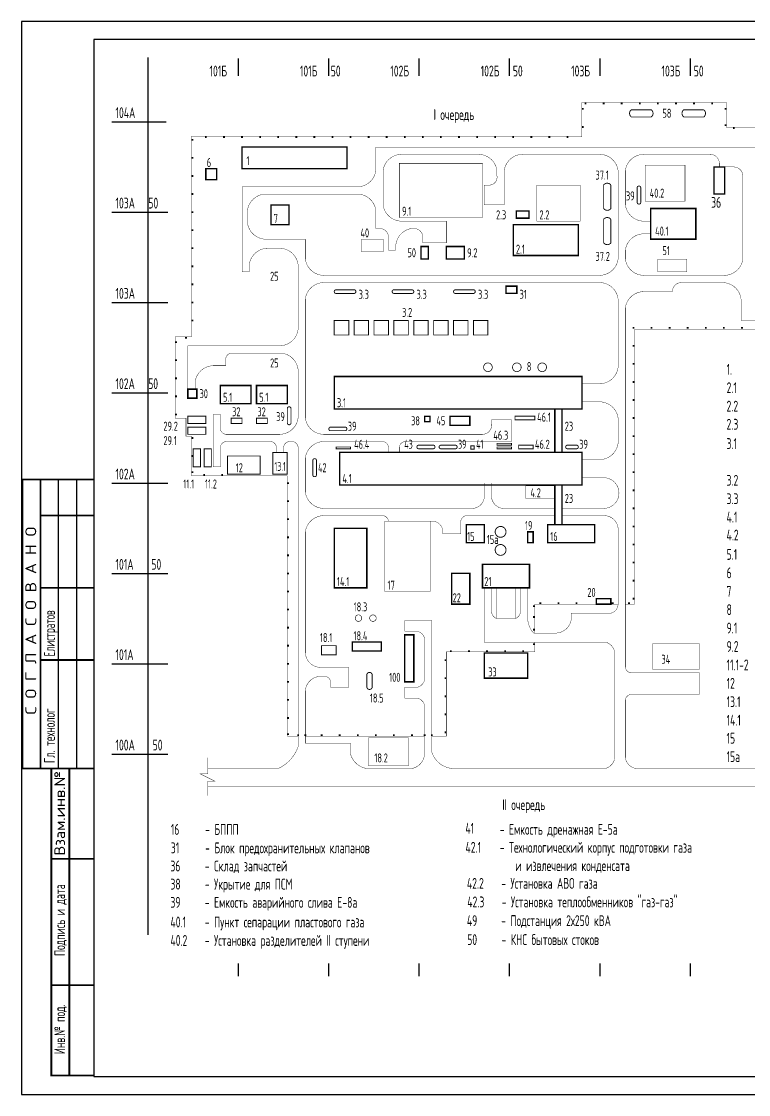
# Model space of a CAD drawing. Header units: millimetres. Extents: x 0 to 420, y 0 to 297.
# Drawn here: x 0 to 201.1, y 0 to 297 of the extents above; entities that cross this region are included whole.
import ezdxf
from ezdxf.enums import TextEntityAlignment as Align

# ---------------------------------------------------------------- set-up
doc = ezdxf.new("R2010")
doc.units = ezdxf.units.MM
doc.linetypes.add('HIDDEN', pattern=[0.375, 0.25, -0.125])
doc.styles.add('стиль1', font='eskd_u.shx', dxfattribs={"width": 0.8, "height": 3})

msp = doc.modelspace()

# ---------------------------------------------------------------- linework, layer by layer
for p, q in [((35, 44.23), (35, 287.02)), ((60, 281.93), (60, 286.77)), ((85, 281.93), (85, 286.77)), ((110, 281.93), (110, 286.77)), ((135, 281.93), (135, 286.77)), ((160, 281.93), (160, 286.77)), ((185, 281.93), (185, 286.77)), ((25, 269.23), (40, 269.23)), ((25, 244.23), (40.5, 244.23)), ((25, 219.23), (40.5, 219.23)), ((25, 194.23), (40.5, 194.23)), ((10.25, 90.25), (10.25, 170.25)), ((15.25, 170.25), (15.25, 90.25)), ((25, 169.23), (40.5, 169.23)), ((25, 144.23), (40.5, 144.23)), ((25, 119.23), (40.5, 119.23)), ((25, 94.23), (40.5, 94.23)), ((60, 32.73), (60, 36.23)), ((85, 32.73), (85, 36.23)), ((110, 32.73), (110, 36.23)), ((135, 32.73), (135, 36.23)), ((160, 32.73), (160, 36.23)), ((185, 32.73), (185, 36.23))]:
    msp.add_line(p, q)
for points in [[(0, 0), (420, 0), (420, 297), (0, 297)], [(20, 5), (415, 5), (415, 292), (20, 292)]]:
    msp.add_lwpolyline(points, close=True)
for points, const_width in [([(155, 265.06), (155, 274.56), (195, 274.56), (195, 267.56)], 0.1), ([(155.26, 273.05), (155.26, 272.55)], 0.5), ([(156, 274.56), (156, 274.06)], 0.5), ([(161, 274.56), (161, 274.06)], 0.5), ([(166, 274.56), (166, 274.06)], 0.5), ([(171, 274.56), (171, 274.06)], 0.5), ([(176, 274.56), (176, 274.06)], 0.5), ([(181, 274.56), (181, 274.06)], 0.5), ([(186, 274.56), (186, 274.06)], 0.5), ([(191, 274.56), (191, 274.06)], 0.5), ([(194.76, 273.05), (194.76, 272.55)], 0.5), ([(155.26, 268.05), (155.26, 267.55)], 0.5), ([(195, 267.73), (338, 267.73), (338, 211.73), (169.5, 211.73), (169.5, 135.73), (167, 135.73)], 0.1), ([(194.76, 268.55), (194.76, 268.05)], 0.5), ([(197, 267.73), (197, 267.23)], 0.5), ([(73.5, 99.23), (73.5, 171.23), (47, 171.23), (47, 182.23), (45.5, 182.23), (45.5, 187.23), (42.5, 187.23), (42.5, 209.73), (47, 209.73), (47, 265.23), (155, 265.23)], 0.1), ([(47, 264.23), (47.5, 264.23)], 0.5), ([(51, 265.23), (51, 264.73)], 0.5), ([(56, 265.23), (56, 264.73)], 0.5), ([(61, 265.23), (61, 264.73)], 0.5), ([(66, 265.23), (66, 264.73)], 0.5), ([(71, 265.23), (71, 264.73)], 0.5), ([(76, 265.23), (76, 264.73)], 0.5), ([(81, 265.23), (81, 264.73)], 0.5), ([(86, 265.23), (86, 264.73)], 0.5), ([(91, 265.23), (91, 264.73)], 0.5), ([(96, 265.23), (96, 264.73)], 0.5), ([(101, 265.23), (101, 264.73)], 0.5), ([(106, 265.23), (106, 264.73)], 0.5), ([(111, 265.23), (111, 264.73)], 0.5), ([(116, 265.23), (116, 264.73)], 0.5), ([(121, 265.23), (121, 264.73)], 0.5), ([(126, 265.23), (126, 264.73)], 0.5), ([(131, 265.23), (131, 264.73)], 0.5), ([(136, 265.23), (136, 264.73)], 0.5), ([(141, 265.23), (141, 264.73)], 0.5), ([(146, 265.23), (146, 264.73)], 0.5), ([(151, 265.23), (151, 264.73)], 0.5), ([(335, 262.23), (98, 262.23), (98, 255.73)], 0.1), ([(47, 259.23), (47.5, 259.23)], 0.5), ([(100, 246.23), (100, 255.73)], 0.1), ([(133.5, 255.73), (133.5, 251.73)], 0.1), ([(133.5, 246.23), (133.5, 255.73)], 0.1), ([(165, 255.73), (165, 231.23)], 0.1), ([(167, 255.73), (167, 246.23)], 0.1), ([(193, 257.73), (193, 256.73)], 0.1), ([(196.5, 256.73), (194.5, 256.73)], 0.1), ([(47, 254.23), (47.5, 254.23)], 0.5), ([(199.5, 231.23), (199.5, 254.23)], 0.1), ([(61, 227.73), (61, 251.23), (67.5, 251.23)], 0.1), ([(161, 245.23), (161, 251.73)], 0.25), ([(163, 251.73), (163, 245.23)], 0.25), ([(170.27, 246.96), (170.27, 250.96)], 0.25), ([(171.27, 250.96), (171.27, 246.96)], 0.25), ([(47, 249.23), (47.5, 249.23)], 0.5), ([(47, 244.23), (47.5, 244.23)], 0.5), ([(62.5, 241.23), (62.5, 244.73)], 0.1), ([(98.5, 239.73), (98, 239.73), (98, 244.73)], 0.1), ([(117.5, 241.73), (108, 241.73)], 0.1), ([(161, 235.73), (161, 242.23)], 0.25), ([(163, 242.23), (163, 235.73)], 0.25), ([(47, 239.23), (47.5, 239.23)], 0.5), ([(78.5, 236.73), (78.5, 231.23)], 0.1), ([(47, 234.23), (47.5, 234.23)], 0.5), ([(103.5, 233.73), (101.5, 233.73)], 0.1), ([(167, 231.23), (167, 233.73)], 0.1), ([(47, 229.23), (47.5, 229.23)], 0.5), ([(63, 227.73), (63, 229.73)], 0.1), ([(76.5, 211.73), (76.5, 229.73)], 0.1), ([(63, 227.73), (61, 227.73)], 0.1), ([(47, 224.23), (47.5, 224.23)], 0.5), ([(87, 222.73), (92, 222.73)], 0.25), ([(103, 222.73), (108, 222.73)], 0.25), ([(120, 222.73), (125, 222.73)], 0.25), ([(183, 224.73), (189, 224.73)], 0.1), ([(78.5, 210.73), (78.5, 220.23)], 0.1), ([(92, 221.73), (87, 221.73)], 0.25), ([(108, 221.73), (103, 221.73)], 0.25), ([(125, 221.73), (120, 221.73)], 0.25), ([(165, 201.23), (165, 220.23)], 0.1), ([(199, 220.23), (199, 214.23)], 0.1), ([(47, 219.23), (47.5, 219.23)], 0.5), ([(167, 217.73), (167, 118.23)], 0.1), ([(47, 214.23), (47.5, 214.23)], 0.5), ([(199, 214.23), (335, 214.23)], 0.1), ([(78.5, 211.23), (78.5, 187.23)], 0.1), ([(169.5, 212.23), (169, 212.23)], 0.5), ([(174.5, 212.23), (174, 212.23)], 0.5), ([(179.5, 212.23), (179, 212.23)], 0.5), ([(184.5, 212.23), (184, 212.23)], 0.5), ([(189.5, 212.23), (189, 212.23)], 0.5), ([(194.5, 212.23), (194, 212.23)], 0.5), ([(199.5, 212.23), (199, 212.23)], 0.5), ([(42.5, 208.23), (43, 208.23)], 0.5), ([(45.5, 209.73), (45.5, 209.23)], 0.5), ([(46, 195.23), (46, 207.23), (71.5, 207.23)], 0.1), ([(169.5, 207.23), (169, 207.23)], 0.5), ([(42.5, 203.23), (43, 203.23)], 0.5), ([(56.5, 203.73), (56.5, 201.73)], 0.1), ([(169.5, 202.23), (169, 202.23)], 0.5), ([(76.5, 187.23), (76.5, 200.73)], 0.1), ([(42.5, 198.23), (43, 198.23)], 0.5), ([(48, 195.23), (48, 197.23)], 0.1), ([(169.5, 197.23), (169, 197.23)], 0.5), ([(42.5, 193.23), (43, 193.23)], 0.5), ([(169.5, 192.23), (169, 192.23)], 0.5), ([(42.5, 188.23), (43, 188.23)], 0.5), ([(53, 173.73), (53, 188.23), (55, 188.23)], 0.1), ([(55, 184.23), (55, 188.23)], 0.1), ([(73.53, 185.87), (73.53, 189.87)], 0.25), ([(74.53, 189.87), (74.53, 185.87)], 0.25), ([(147.5, 177.73), (147.5, 189.73)], 0.4), ([(149.5, 177.73), (149.5, 189.73)], 0.4), ([(165, 187.23), (165, 180.23)], 0.1), ([(169.5, 187.23), (169, 187.23)], 0.5), ([(85.5, 184.73), (89.5, 184.73)], 0.25), ([(47, 181.73), (47.5, 181.73)], 0.5), ([(89.5, 183.73), (85.5, 183.73)], 0.25), ([(169.5, 182.23), (169, 182.23)], 0.5), ([(55, 179.23), (55, 173.73)], 0.1), ([(70.5, 179.23), (70.5, 177.73)], 0.1), ([(72.5, 179.23), (72.5, 177.73)], 0.1), ([(76.5, 179.23), (76.5, 99.23)], 0.1), ([(101.5, 179.23), (101.5, 177.73)], 0.1), ([(104.5, 179.23), (104.5, 177.73)], 0.1), ([(109.86, 179.73), (113.86, 179.73)], 0.25), ([(113.86, 178.73), (109.86, 178.73)], 0.25), ([(116, 179.73), (120, 179.73)], 0.25), ([(120, 178.73), (116, 178.73)], 0.25), ([(151, 179.73), (153.5, 179.73)], 0.25), ([(153.5, 178.73), (151, 178.73)], 0.25), ([(47, 176.73), (47.5, 176.73)], 0.5), ([(78.5, 176.23), (78.5, 166.73)], 0.1), ([(80.58, 171.5), (80.58, 175.5)], 0.25), ([(81.58, 175.5), (81.58, 171.5)], 0.25), ([(169.5, 177.23), (169, 177.23)], 0.5), ([(47, 172.23), (47.5, 172.23)], 0.5), ([(53, 173.73), (55, 173.73)], 0.1), ([(169.5, 172.23), (169, 172.23)], 0.5), ([(5.25, 90.25), (0.25, 90.25), (0.25, 170.25), (5.25, 170.25)], 0.5), ([(8.25, 90.25), (5.25, 90.25), (5.25, 170.25), (20.25, 170.25)], 0.5), ([(50.5, 171.23), (50.5, 171.73)], 0.5), ([(55.5, 171.23), (55.5, 171.73)], 0.5), ([(73.5, 169.23), (74, 169.23)], 0.5), ([(147.5, 157.73), (147.5, 168.73)], 0.4), ([(149.5, 157.73), (149.5, 168.73)], 0.4), ([(169.5, 167.23), (169, 167.23)], 0.5), ([(73.5, 164.23), (74, 164.23)], 0.5), ([(20.25, 160.25), (5.25, 160.25)], 0.5), ([(169.5, 162.23), (169, 162.23)], 0.5), ([(73.5, 159.23), (74, 159.23)], 0.5), ([(169.5, 157.23), (169, 157.23)], 0.5), ([(73.5, 154.23), (74, 154.23)], 0.5), ([(169.5, 152.23), (169, 152.23)], 0.5), ([(73.5, 149.23), (74, 149.23)], 0.5), ([(169.5, 147.23), (169, 147.23)], 0.5), ([(73.5, 144.23), (74, 144.23)], 0.5), ([(5.25, 140.25), (20.25, 140.25)], 0.5), ([(131.5, 140.23), (131.5, 131.73)], 0.1), ([(136.5, 140.23), (136.5, 131.73)], 0.1), ([(169.5, 142.23), (169, 142.23)], 0.5), ([(73.5, 139.23), (74, 139.23)], 0.5), ([(169.5, 137.23), (169, 137.23)], 0.5), ([(73.5, 134.23), (74, 134.23)], 0.5), ([(141.47, 135.16), (141.97, 135.16)], 0.5), ([(165, 135.73), (142, 135.73), (142, 127.73)], 0.1), ([(143.5, 135.73), (143.5, 136.23)], 0.5), ([(148.5, 135.73), (148.5, 136.23)], 0.5), ([(153.5, 135.73), (153.5, 136.23)], 0.5), ([(163.5, 135.73), (163.5, 136.23)], 0.5), ([(168, 135.73), (168, 136.23)], 0.5), ([(141.47, 132.16), (141.97, 132.16)], 0.5), ([(73.5, 129.23), (74, 129.23)], 0.5), ([(141.47, 128.66), (141.97, 128.66)], 0.5), ([(141.47, 124.66), (141.97, 124.66)], 0.5), ([(142, 125.23), (142, 122.5), (142, 122.5)], 0.1), ([(73.5, 124.23), (74, 124.23)], 0.5), ([(113.5, 99.23), (117.5, 99.23), (117.5, 122.5), (142, 122.5)], 0.1), ([(119, 122.73), (118.5, 122.73)], 0.5), ([(124, 122.73), (123.5, 122.73)], 0.5), ([(129, 122.73), (128.5, 122.73)], 0.5), ([(134, 122.73), (133.5, 122.73)], 0.5), ([(139, 122.73), (138.5, 122.73)], 0.5), ([(20.25, 120.25), (5.25, 120.25)], 0.5), ([(73.5, 119.23), (74, 119.23)], 0.5), ([(117.5, 120.23), (117, 120.23)], 0.5), ([(95.5, 116.23), (95.5, 112.73)], 0.25), ([(97, 112.73), (97, 116.23)], 0.25), ([(187.5, 116.73), (187.5, 110.73)], 0.1), ([(73.5, 114.23), (74, 114.23)], 0.5), ([(117.5, 115.23), (117, 115.23)], 0.5), ([(117.5, 110.23), (117, 110.23)], 0.5), ([(73.5, 109.23), (74, 109.23)], 0.5), ([(73.5, 104.23), (74, 104.23)], 0.5), ([(117.5, 105.23), (117, 105.23)], 0.5), ([(73.5, 99.73), (74, 99.73)], 0.5), ([(73.5, 99.23), (76.5, 99.23)], 0.1), ([(76.5, 99.23), (76.5, 99.73)], 0.5), ([(78.5, 99.23), (78.5, 99.73)], 0.5), ([(78.5, 99.23), (111.5, 99.23)], 0.1), ([(83, 99.23), (83, 99.73)], 0.5), ([(88, 99.23), (88, 99.73)], 0.5), ([(93, 99.23), (93, 99.73)], 0.5), ([(98, 99.23), (98, 99.73)], 0.5), ([(103, 99.23), (103, 99.73)], 0.5), ([(108, 99.23), (108, 99.73)], 0.5), ([(111.5, 99.23), (111.5, 99.73)], 0.5), ([(113.5, 99.23), (113.5, 99.73)], 0.5), ([(117.5, 100.23), (117, 100.23)], 0.5), ([(51.5, 93.23), (51.5, 88.73), (49.5, 88.73), (53.5, 86.73), (51.5, 86.73), (51.5, 82.73)], 0.1), ([(20.25, 5.25), (8.25, 5.25), (8.25, 90.25), (20.25, 90.25)], 0.5), ([(13.25, 5.25), (13.25, 90.25)], 0.5), ([(213, 85.23), (51.5, 85.23)], 0.1), ([(20.25, 65.25), (8.25, 65.25)], 0.5), ([(8.25, 30.25), (20.25, 30.25)], 0.5)]:
    msp.add_lwpolyline(points, dxfattribs=dict(const_width=const_width))
at = {"linetype": 'HIDDEN', "ltscale": 1.5, "const_width": 0.25}
for points in [[(168.67, 270.56, -0.5), (168.67, 272.56, 0.205258)], [(174.17, 270.56, 0.5), (174.17, 272.56, -0.205258)], [(183.17, 270.56, -0.5), (183.17, 272.56, 0.205258)], [(188.67, 270.56, 0.5), (188.67, 272.56, -0.205258)]]:
    msp.add_lwpolyline(points, format="xyb", dxfattribs=at)
for points in [[(168.67, 272.56), (174.17, 272.56)], [(174.17, 270.56), (168.67, 270.56)], [(183.17, 272.56), (188.67, 272.56)], [(188.67, 270.56), (183.17, 270.56)]]:
    msp.add_lwpolyline(points, dxfattribs=at)
for points, const_width in [([(61, 262.23), (90, 262.23), (90, 256.23), (61, 256.23)], 0.4), ([(54, 256.23), (51, 256.23), (51, 253.23), (54, 253.23)], 0.4), ([(104.5, 242.73), (127.5, 242.73), (127.5, 257.73), (104.5, 257.73)], 0.1), ([(183.5, 247.23), (172.5, 247.23), (172.5, 257.23), (183.5, 257.23)], 0.1), ([(191.5, 249.23), (194.5, 249.23), (194.5, 256.73), (191.5, 256.73)], 0.4), ([(142.5, 241.73), (154.5, 241.73), (154.5, 251.73), (142.5, 251.73)], 0.1), ([(69, 246.23), (74, 246.23), (74, 240.73), (69, 240.73)], 0.4), ([(140.33, 242.56), (140.33, 244.56), (136.83, 244.56), (136.83, 242.56)], 0.4), ([(186.5, 245.23), (174, 245.23), (174, 236.73), (186.5, 236.73)], 0.4), ([(136, 240.73), (154, 240.73), (154, 232.23), (136, 232.23)], 0.4), ([(94, 233.23), (100, 233.23), (100, 236.73), (94, 236.73)], 0.1), ([(110.5, 231.23), (112.5, 231.23), (112.5, 234.73), (110.5, 234.73)], 0.4), ([(117.5, 231.23), (122.5, 231.23), (122.5, 234.73), (117.5, 234.73)], 0.4), ([(184, 227.73), (176, 227.73), (176, 231.23), (184, 231.23)], 0.1), ([(134, 221.73), (137, 221.73), (137, 223.73), (134, 223.73)], 0.4), ([(86.5, 214.23), (90.5, 214.23), (90.5, 210.23), (86.5, 210.23)], 0.25), ([(92, 214.23), (96, 214.23), (96, 210.23), (92, 210.23)], 0.25), ([(97.5, 214.23), (101.5, 214.23), (101.5, 210.23), (97.5, 210.23)], 0.25), ([(103, 214.23), (107, 214.23), (107, 210.23), (103, 210.23)], 0.25), ([(108.5, 214.23), (112.5, 214.23), (112.5, 210.23), (108.5, 210.23)], 0.25), ([(114, 214.23), (118, 214.23), (118, 210.23), (114, 210.23)], 0.25), ([(119.5, 214.23), (123.5, 214.23), (123.5, 210.23), (119.5, 210.23)], 0.25), ([(125, 214.23), (129, 214.23), (129, 210.23), (125, 210.23)], 0.25), ([(55, 196.23), (63.5, 196.23), (63.5, 191.23), (55, 191.23)], 0.4), ([(65, 196.23), (73.5, 196.23), (73.5, 191.23), (65, 191.23)], 0.4), ([(155, 189.73), (86.5, 189.73), (86.5, 198.73), (155, 198.73)], 0.4), ([(46, 195.23), (48.5, 195.23), (48.5, 192.73), (46, 192.73)], 0.4), ([(46, 187.73), (46, 185.73), (51, 185.73), (51, 187.73)], 0.25), ([(58, 187.23), (61, 187.23), (61, 185.73), (58, 185.73)], 0.25), ([(65, 187.23), (68, 187.23), (68, 185.73), (65, 185.73)], 0.25), ([(111.5, 187.73), (113, 187.73), (113, 186.23), (111.5, 186.23)], 0.4), ([(118.5, 187.73), (124, 187.73), (124, 185.23), (118.5, 185.23)], 0.4), ([(136.5, 187.73), (142, 187.73), (142, 186.73), (136.5, 186.73)], 0.25), ([(46, 184.73), (46, 182.73), (51, 182.73), (51, 184.73)], 0.25), ([(47.5, 173.73), (49.5, 173.73), (49.5, 178.73), (47.5, 178.73)], 0.25), ([(50.5, 173.73), (52.5, 173.73), (52.5, 178.73), (50.5, 178.73)], 0.25), ([(87, 179.23), (91, 179.23), (91, 178.73), (87, 178.73)], 0.25), ([(124.3, 179.54), (125.2, 179.54), (125.2, 178.64), (124.3, 178.64)], 0.25), ([(131.5, 180.23), (135.5, 180.23), (135.5, 179.73), (131.5, 179.73)], 0.25), ([(131.5, 179.23), (135.5, 179.23), (135.5, 178.73), (131.5, 178.73)], 0.25), ([(137.5, 179.73), (141.5, 179.73), (141.5, 178.73), (137.5, 178.73)], 0.25), ([(57, 171.73), (66, 171.73), (66, 176.73), (57, 176.73)], 0.25), ([(73.5, 171.73), (69.5, 171.73), (69.5, 177.73), (73.5, 177.73)], 0.25), ([(155, 168.73), (88, 168.73), (88, 177.73), (155, 177.73)], 0.4), ([(147.5, 165), (139.5, 165), (139.5, 168.5), (147.5, 168.5)], 0.1), ([(100.5, 139.23), (113, 139.23), (113, 158.73), (100.5, 158.73)], 0.1), ([(128, 152.73), (123, 152.73), (123, 157.73), (128, 157.73)], 0.4), ([(158.5, 152.73), (145.5, 152.73), (145.5, 157.73), (158.5, 157.73)], 0.4), ([(86.5, 140.23), (95.5, 140.23), (95.5, 156.73), (86.5, 156.73)], 0.4), ([(140, 152.73), (141.5, 152.73), (141.5, 155.73), (140, 155.73)], 0.4), ([(140.5, 140.23), (127.5, 140.23), (127.5, 146.73), (140.5, 146.73)], 0.4), ([(119, 144.23), (124, 144.23), (124, 135.73), (119, 135.73)], 0.4), ([(159, 135.73), (163, 135.73), (163, 137.23), (159, 137.23)], 0.4), ([(91.5, 122.73), (99.5, 122.73), (99.5, 125.23), (91.5, 125.23)], 0.4), ([(106, 114.23), (108.5, 114.23), (108.5, 127.23), (106, 127.23)], 0.4), ([(174.5, 117.73), (187.5, 117.73), (187.5, 124.73), (174.5, 124.73)], 0.1), ([(83, 121.73), (87, 121.73), (87, 124.23), (83, 124.23)], 0.25), ([(128, 122.23), (140, 122.23), (140, 115.23), (128, 115.23)], 0.4), ([(96, 91), (107, 91), (107, 98.73), (96, 98.73)], 0.1)]:
    msp.add_lwpolyline(points, close=True, dxfattribs=dict(const_width=const_width))
for points, const_width in [([(100, 255.73, -0.366308), (105, 260.23), (110.5, 260.23)], 0.1), ([(131.5, 255.73, 0.366308), (126.5, 260.23), (109.5, 260.23)], 0.1), ([(133.5, 255.73, -0.366308), (138.5, 260.23), (142.5, 260.23)], 0.1), ([(165, 255.73, 0.366308), (160, 260.23), (142, 260.23)], 0.1), ([(167, 255.73, -0.366308), (172, 260.23), (190, 260.23)], 0.1), ([(193, 257.73), (193, 257.73, 0.411958), (190.5, 260.23), (190, 260.23)], 0.1), ([(98, 255.73, -0.366308), (93, 251.23), (67.5, 251.23)], 0.1), ([(133.5, 246.23), (128, 246.23), (128, 251.73), (129, 251.73, 0.512283), (131.5, 254.23), (131.5, 255.73)], 0.1), ([(199.5, 254.23), (199.5, 254.23, 0.411958), (197, 256.73), (196.5, 256.73)], 0.1), ([(163, 251.73, 0.5), (161, 251.73, -0.205258)], 0.25), ([(171.27, 250.96, 1), (170.27, 250.96, -0.205258)], 0.25), ([(62.5, 244.73, -0.366308), (67.5, 249.23), (71.5, 249.23)], 0.1), ([(98, 244.73, 0.366308), (93, 249.23), (71.5, 249.23)], 0.1), ([(171.27, 246.96, -1), (170.27, 246.96, 0.205258)], 0.25), ([(100, 246.23, 0.366308), (105, 241.73), (108, 241.73)], 0.1), ([(163, 245.23, -0.5), (161, 245.23, 0.205258)], 0.25), ([(167, 246.23, 0.366308), (172, 241.73), (174, 241.73)], 0.1), ([(62.5, 241.23, 0.366308), (67.5, 236.73), (78.5, 236.73)], 0.1), ([(117.5, 241.73), (117.5, 235.73), (111, 235.73), (111, 236.73, 0.463799), (108.5, 239.73), (108, 239.73)], 0.1), ([(163, 242.23, 0.5), (161, 242.23, -0.205258)], 0.25), ([(101.5, 233.73), (101.5, 236.73, 0.463799), (99, 239.73), (98.5, 239.73)], 0.1), ([(108, 239.73, 0.366308), (103.5, 234.73), (103.5, 233.73)], 0.1), ([(167, 233.73, -0.366308), (172, 238.23), (174, 238.23)], 0.1), ([(163, 235.73, -0.5), (161, 235.73, 0.205258)], 0.25), ([(63, 229.73, -0.366308), (68, 234.23), (70, 234.23)], 0.1), ([(76.5, 229.73, 0.366308), (71.5, 234.23), (70, 234.23)], 0.1), ([(78.5, 231.23, 0.366308), (83.5, 226.73), (155.5, 226.73)], 0.1), ([(165, 231.23, -0.366308), (160, 226.73), (155, 226.73)], 0.1), ([(167, 231.23, 0.366308), (172, 226.73), (189.5, 226.73)], 0.1), ([(199.5, 231.23, -0.366308), (194.5, 226.73), (189.5, 226.73)], 0.1), ([(78.5, 220.23, -0.366308), (83.5, 224.73), (155.5, 224.73)], 0.1), ([(87, 222.73, 1), (87, 221.73, -0.205258)], 0.25), ([(92, 222.73, -1), (92, 221.73, 0.205258)], 0.25), ([(103, 222.73, 1), (103, 221.73, -0.205258)], 0.25), ([(108, 222.73, -1), (108, 221.73, 0.205258)], 0.25), ([(120, 222.73, 1), (120, 221.73, -0.205258)], 0.25), ([(125, 222.73, -1), (125, 221.73, 0.205258)], 0.25), ([(165, 220.23, 0.366308), (160, 224.73), (155, 224.73)], 0.1), ([(180, 222.23), (180, 222.23, -0.411958), (182.5, 224.73), (183, 224.73)], 0.1), ([(199, 220.23, 0.366308), (194, 224.73), (189, 224.73)], 0.1), ([(167, 217.73, -0.366308), (172, 222.23), (180, 222.23)], 0.1), ([(76.5, 211.73, -0.366308), (71.5, 207.23), (71.5, 207.23)], 0.1), ([(61.5, 205.23), (58, 205.23, 0.333333), (56.5, 203.73)], 0.1), ([(76.5, 200.73, 0.366308), (71.5, 205.23), (61.5, 205.23)], 0.1), ([(127.8, 201.29, -1), (130.2, 201.29, -1), (127.8, 201.29, -1)], 0.2), ([(135.8, 201.29, -1), (138.2, 201.29, -1), (135.8, 201.29, -1)], 0.2), ([(142.8, 201.29, -1), (145.2, 201.29, -1), (142.8, 201.29, -1)], 0.2), ([(48, 197.23, -0.366308), (53, 201.73), (56.5, 201.73)], 0.1), ([(165, 201.23, -0.366308), (160, 196.73), (155, 196.73)], 0.1), ([(74.53, 189.87, 1), (73.53, 189.87, -0.205258)], 0.25), ([(165, 187.23, 0.366308), (160, 191.73), (155, 191.73)], 0.1), ([(76.5, 187.23, -0.366308), (71.5, 182.73), (61.5, 182.73)], 0.1), ([(78.5, 187.23, 0.366308), (83.5, 182.73), (95.5, 182.73)], 0.1), ([(62, 182.73), (56.5, 182.73, -0.333333), (55, 184.23)], 0.1), ([(74.53, 185.87, -1), (73.53, 185.87, 0.205258)], 0.25), ([(85.5, 184.73, 1), (85.5, 183.73, -0.205258)], 0.25), ([(89.5, 184.73, -1), (89.5, 183.73, 0.205258)], 0.25), ([(135.5, 180.73), (135.5, 186.73), (130, 186.73), (130, 185.73, -0.463799), (127.5, 182.73), (95.5, 182.73)], 0.1), ([(62, 180.73), (56.5, 180.73, 0.333333), (55, 179.23)], 0.1), ([(62, 180.73), (69, 180.73, -0.333333), (70.5, 179.23)], 0.1), ([(74.5, 180.73), (74.5, 180.73, 0.414214), (72.5, 179.23)], 0.1), ([(74.5, 180.73), (74.5, 180.73, -0.414214), (76.5, 179.23)], 0.1), ([(78.5, 176.23, -0.366308), (83.5, 180.73), (100, 180.73, -0.333333), (101.5, 179.23, -0.071068)], 0.1), ([(135.5, 180.73), (106, 180.73, 0.333333), (104.5, 179.23)], 0.1), ([(109.86, 179.73, 1), (109.86, 178.73, -0.205258)], 0.25), ([(113.86, 179.73, -1), (113.86, 178.73, 0.205258)], 0.25), ([(116, 179.73, 1), (116, 178.73, -0.205258)], 0.25), ([(120, 179.73, -1), (120, 178.73, 0.205258)], 0.25), ([(151, 179.73, 1), (151, 178.73, -0.205258)], 0.25), ([(153.5, 179.73, -1), (153.5, 178.73, 0.205258)], 0.25), ([(165, 180.23, -0.366308), (160, 175.73), (155, 175.73)], 0.1), ([(81.58, 175.5, 1), (80.58, 175.5, -0.205258)], 0.25), ([(81.58, 171.5, -1), (80.58, 171.5, 0.205258)], 0.25), ([(149.5, 162.23), (161, 162.23, 1), (161, 170.73), (155, 170.73)], 0.1), ([(78.5, 166.73, 0.366308), (83.5, 162.23), (110, 162.23)], 0.1), ([(128, 169.23), (128, 165.23, -0.414214), (124, 162.23), (110, 162.23)], 0.1), ([(130, 169.23), (130, 165.23, 0.414214), (134, 162.23), (147.5, 162.23)], 0.1), ([(78.5, 155.73, -0.366308), (83.5, 160.23), (100, 160.23, -0.333333), (101.5, 158.73, -0.071068)], 0.1), ([(101.5, 158.73), (113.5, 158.73, -0.461762), (116.5, 155.23), (121.5, 155.23), (121.5, 158.23, -0.414214), (123, 160.23), (147.5, 160.23)], 0.1), ([(149.5, 160.23), (161, 160.23, -0.396776), (165, 156.73), (165, 135.73, -0.343108), (163, 133.23), (161, 133.23), (152, 133.23), (152, 131.23, -0.333333), (148, 127.73), (141.61, 127.73, -0.193599), (140, 132.23), (140, 140.23)], 0.1), ([(78.5, 99.23), (78.5, 111.73, -0.377308), (82.5, 115.73), (84, 115.73, -0.333333), (85.5, 114.23), (85.5, 112.73), (90.5, 112.73), (90.5, 118.23), (83, 118.23, -0.414214), (78.5, 122.23), (78.5, 155.73)], 0.1), ([(131, 155.73, -1), (134, 155.73, -1), (131, 155.73, -1)], 0.25), ([(131, 150.73, -1), (134, 150.73, -1), (131, 150.73, -1)], 0.25), ([(128, 140.23), (128, 125.23), (161.5, 125.23, -0.270447), (164, 122.73), (164, 92.73, -0.248859), (161.5, 90.23), (119.5, 90.23, -0.31748), (113.5, 94.73), (113.5, 99.23), (113.5, 131.23), (106, 131.23), (106, 128.23), (109.5, 128.23, -0.265564), (111.5, 126.23), (111.5, 114.73, -0.265564), (109.5, 112.73), (106, 112.73), (106, 109.73), (109.5, 109.73, -0.265564), (111.5, 107.73), (111.5, 99.23), (111.5, 94.73, -0.366308), (108, 90.23), (95.5, 90.23, -0.294262), (91, 94.23), (91, 97.23), (78.5, 97.23), (78.5, 99.23)], 0.1), ([(130, 140.23), (130, 133.73, 0.323233), (131.5, 131.73), (134, 131.73)], 0.1), ([(138, 140.23), (138, 133.73, -0.323233), (136.5, 131.73), (134, 131.73)], 0.1), ([(92.3, 131.86, -1), (94.1, 131.86, -1), (92.3, 131.86, -1)], 0.15), ([(96.3, 131.86, -1), (98.1, 131.86, -1), (96.3, 131.86, -1)], 0.15), ([(95.5, 116.23, -0.804053), (97, 116.23, -0.108615)], 0.25), ([(187.5, 116.73), (168.5, 116.73, -0.333333), (167, 118.23)], 0.1), ([(95.5, 112.73, 0.804053), (97, 112.73, 0.108615)], 0.25), ([(187.5, 110.73), (168.5, 110.73, 0.333333), (167, 109.23)], 0.1), ([(167, 109.23), (167, 93.23, 0.414214), (171, 90.23), (213, 90.23)], 0.1), ([(76.5, 99.23), (76.5, 96.23, -0.203215), (71, 90.23), (51.5, 90.23)], 0.1)]:
    msp.add_lwpolyline(points, format="xyb", dxfattribs=dict(const_width=const_width))

# ---------------------------------------------------------------- texts
at = {"style": 'стиль1'}
for s, height, width, p in [('101Б', 3, 0.8, (52, 281.77)), ('101Б   50', 3, 0.8, (77, 281.77)), ('102Б', 3, 0.8, (102, 281.77)), ('102Б   50', 3, 0.8, (127, 281.77)), ('103Б', 3, 0.8, (152, 281.77)), ('103Б   50', 3, 0.8, (177, 281.77)), ('104А', 3, 0.8, (26, 270.23)), ('I очередь', 3, 0.8, (114, 269.73)), ('58', 2.5, 0.8, (177.26, 270.35)), ('6', 2.5, 0.8, (51.25, 256.73)), ('1', 2.5, 0.8, (62.25, 257.23)), ('37.1', 2.5, 0.8, (158.75, 253.23)), ('39', 2.5, 0.8, (167.17, 247.47)), ('40.2', 2.5, 0.8, (173.75, 248.23)), ('103А   50', 3, 0.8, (26, 245.23)), ('36', 3, 0.8, (190.75, 245.43)), ('7', 2.5, 0.8, (69.75, 241.23)), ('9.1', 2.5, 0.8, (105.25, 243.23)), ('2.3', 2.5, 0.8, (131.25, 242.23)), ('2.2', 2.5, 0.8, (143.25, 242.23)), ('40', 2.5, 0.8, (93.75, 237.23)), ('40.1', 2.5, 0.8, (175.25, 237.73)), ('2.1', 2.5, 0.8, (136.75, 232.73)), ('51', 2.5, 0.8, (177.25, 232.32)), ('50', 2.5, 0.8, (106.75, 231.73)), ('9.2', 2.5, 0.8, (123.25, 231.73)), ('37.2', 2.5, 0.8, (158.75, 230.73)), ('25', 2.5, 0.8, (68.75, 225.23)), ('103А', 3, 0.8, (26, 220.23)), ('3.3', 2.5, 0.8, (93.25, 220.23)), ('3.3', 2.5, 0.8, (109.25, 220.23)), ('3.3', 2.5, 0.8, (126.25, 220.23)), ('31', 2.5, 0.8, (137.75, 220.23)), ('3.2', 2.5, 0.8, (105.25, 215.23)), ('25', 2.5, 0.8, (68.75, 201.23)), ('8', 2.5, 0.8, (139.75, 200.23)), ('1.', 3, 0.8, (195, 199.23)), ('102А   50', 3, 0.8, (26, 195.23)), ('2.1', 3, 0.8, (195, 194.13)), ('30', 2.5, 0.8, (49.25, 192.73)), ('5.1', 2.5, 0.8, (55.75, 191.73)), ('5.1', 2.5, 0.8, (65.75, 191.73)), ('32', 2.5, 0.8, (58.25, 187.73)), ('32', 2.5, 0.8, (65.25, 187.73)), ('3.1', 2.5, 0.8, (87.25, 190.23)), ('2.2', 3, 0.8, (195, 189.03)), ('39', 2.5, 0.8, (70.43, 186.37)), ('38', 2.5, 0.8, (107.75, 185.23)), ('45', 2.5, 0.8, (114.75, 185.23)), ('46.1', 2.5, 0.8, (142.61, 186.23)), ('29.2', 2.5, 0.8, (39.25, 183.73)), ('39', 2.5, 0.8, (90.25, 183.73)), ('23', 2.5, 0.8, (150.25, 183.73)), ('2.3', 3, 0.8, (195, 184.02)), ('29.1', 2.5, 0.8, (39.25, 179.73)), ('46.4', 2.5, 0.8, (92, 178.73)), ('43', 2.5, 0.7, (105.86, 178.73)), ('39', 2.5, 0.65, (120.75, 178.73)), ('41', 2.5, 0.65, (125.75, 178.73)), ('46.3', 2.5, 0.8, (130.5, 181.23)), ('46.2', 2.5, 0.8, (142, 178.73)), ('39', 2.5, 0.8, (154.25, 178.73)), ('3.1', 3, 0.8, (195, 178.67)), ('102А', 3, 0.8, (26, 170.23)), ('12', 2.5, 0.8, (59.25, 172.23)), ('13.1', 2.5, 0.65, (69.96, 172.6)), ('42', 2.5, 0.7, (82.03, 172.23)), ('11.1', 2.5, 0.8, (44.75, 167.73)), ('11.2', 2.5, 0.8, (50.75, 167.73)), ('4.1', 2.5, 0.8, (88.75, 169.23)), ('3.2', 3, 0.8, (195, 168.5)), ('4.2', 2.5, 0.8, (140.75, 165.3)), ('3.3', 3, 0.8, (195, 163.4)), ('23', 2.5, 0.8, (150.25, 163.73)), ('4.1', 3, 0.8, (195, 158.3)), ('19', 2.5, 0.8, (139.25, 156.23)), ('15', 2.5, 0.8, (123.25, 153.23)), ('15a', 2.5, 0.8, (128.7, 152.38)), ('16', 2.5, 0.8, (146.25, 153.23)), ('4.2', 3, 0.8, (195, 153.35)), ('5.1', 3, 0.8, (195, 147.99)), ('101А    50', 3, 0.8, (26, 145.23)), ('6', 3, 0.8, (195, 142.89)), ('14.1', 2.5, 0.8, (87.25, 140.73)), ('21', 2.5, 0.8, (128, 140.73)), ('17', 2.5, 0.8, (101.25, 139.73)), ('20', 2.5, 0.8, (156.5, 137.73)), ('7', 3, 0.8, (195, 137.79)), ('22', 2.5, 0.8, (119.25, 136.23)), ('8', 3, 0.8, (195, 132.71)), ('9.1', 3, 0.8, (195, 127.61)), ('9.2', 3, 0.8, (195, 122.51)), ('101А', 3, 0.8, (26, 120.23)), ('34', 2.5, 0.8, (177, 119.23)), ('11.1-2', 3, 0.8, (195, 117.41)), ('12', 3, 0.8, (195, 112.31)), ('13.1', 3, 0.8, (195, 107.21)), ('14.1', 3, 0.8, (195, 102.11)), ('100А    50', 3, 0.8, (26, 95.23)), ('15', 3, 0.8, (195, 97.12)), ('15а', 3, 0.8, (195, 92.02)), ('II очередь', 3, 0.8, (133, 78.73)), ('16', 3, 0.8, (41.3, 71.87)), ('- БППП', 3, 0.8, (50.8, 71.87)), ('41', 3, 0.8, (122.77, 72.2)), ('- Емкость дренажная Е-5а', 3, 0.8, (132.27, 71.9)), ('31', 3, 0.8, (41.3, 66.77)), ('- Блок предохранительных клапанов', 3, 0.8, (50.8, 66.77)), ('42.1', 3, 0.8, (122.8, 66.91)), ('- Технологический корпус подготовки газа ', 3, 0.8, (132.3, 66.91)), ('36', 3, 0.8, (41.2, 61.76)), ('- Склад запчастей', 3, 0.8, (50.7, 61.76)), (' и извлечения конденсата', 3, 0.8, (135.35, 61.85)), ('38', 3, 0.8, (41.2, 56.73)), ('- Укрытие для ПСМ', 3, 0.8, (50.7, 56.73)), ('42.2', 3, 0.8, (123.2, 56.94)), ('- Установка АВО газа', 3, 0.8, (132.7, 56.94)), ('39', 3, 0.8, (41.2, 51.69)), ('- Емкость аварийного слива Е-8а', 3, 0.8, (50.7, 51.69)), ('42.3', 3, 0.8, (123.3, 51.81)), ('- Установка теплообменников "газ-газ"', 3, 0.8, (132.8, 51.81)), ('40.1', 3, 0.8, (41.2, 46.25)), ('- Пункт сепарации пластового газа', 3, 0.8, (50.7, 46.25)), ('49', 3, 0.8, (123.18, 46.63)), ('- Подстанция 2х250 кВА', 3, 0.8, (132.68, 46.63)), ('40.2', 3, 0.8, (41.2, 41.15)), ('- Установка разделителей II ступени', 3, 0.8, (50.7, 41.15)), ('50', 3, 0.8, (123.27, 41.38)), ('- КНС бытовых стоков', 3, 0.8, (132.77, 41.38))]:
    msp.add_text(s, height=height, dxfattribs=dict(at, width=width)).set_placement(p)
for s, width, p, p2 in [('С О Г Л А С О В А Н О', 1.287562, (4.08, 105.15), (4.08, 157.15)), ('Взам.инв.№', 1.110668, (12.07, 66.15), (12.07, 89.55))]:
    msp.add_text(s, height=3, rotation=90, dxfattribs=dict(at, width=width)).set_placement(p, p2, align=Align.FIT)
at = {"color": 7, "linetype": 'Continuous', "style": 'стиль1'}
for s, width, p in [('Елистратов', 0.75, (9.25, 121.25)), ('Гл. технолог', 0.8, (9.25, 91.75))]:
    msp.add_text(s, height=3, rotation=90, dxfattribs=dict(at, width=width)).set_placement(p)
at = {"style": 'стиль1'}
for s, width, p in [('18.3', 0.8, (93.75, 133.73)), ('18.1', 0.8, (84.25, 125.23)), ('18.4', 0.8, (93.75, 125.73)), ('100', 0.8, (103.25, 114.23)), ('33', 0.75, (130.25, 115.73)), ('18.5', 0.8, (98.25, 108.49)), ('18.2', 0.8, (99.46, 91.91))]:
    msp.add_text(s, height=2.5, dxfattribs=dict(at, width=width)).set_placement(p, align=Align.CENTER)
at = {"style": 'стиль1', "width": 0.8}
for s, p in [('Подпись и дата', (12.07, 48.26)), ('Инв.№ под.', (12.07, 18.05))]:
    msp.add_text(s, height=3, rotation=90, dxfattribs=at).set_placement(p, align=Align.CENTER)

doc.saveas('drawing.dxf')
